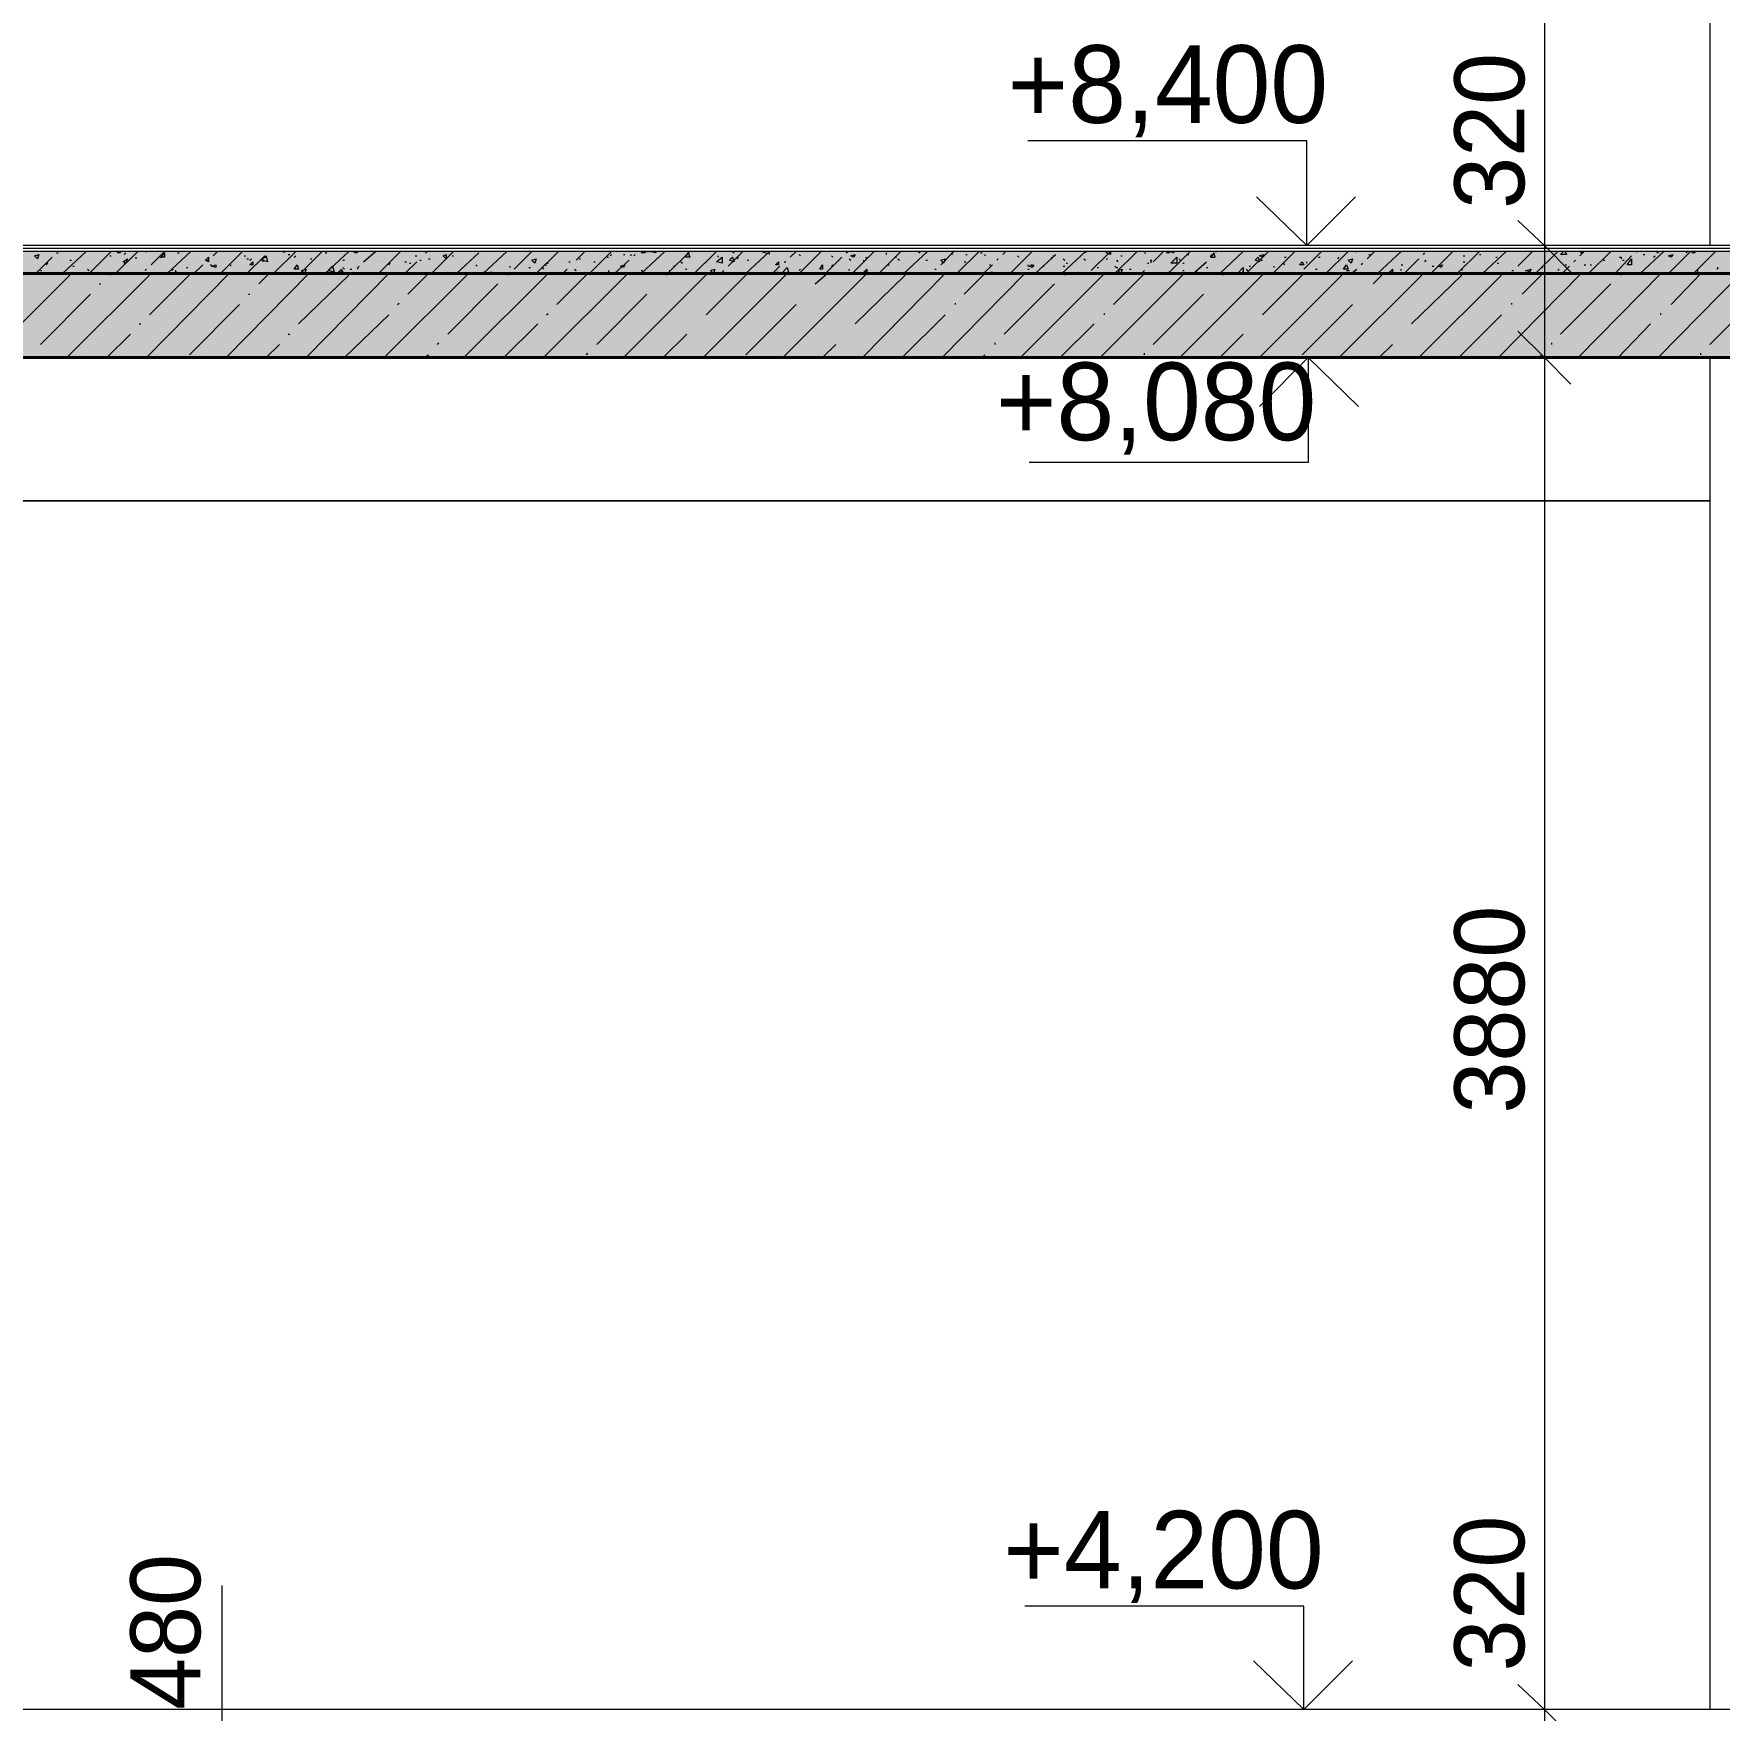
# Model space of a CAD drawing. Header units: millimetres. Extents: x -136833 to 49383, y -8033 to 344618.
# Drawn here: x -101153 to -96319, y 52855 to 57664 of the extents above; entities that cross this region are included whole.
import ezdxf

# ---------------------------------------------------------------- set-up
doc = ezdxf.new("R2010")
doc.units = ezdxf.units.MM
doc.layers.add('PDF _Геометрия', color=7, linetype='Continuous', true_color=0x1d1d1d)
doc.layers.add('PDF _Сплошная заливка', color=7, linetype='Continuous', true_color=0xffffff)
doc.layers.add('PDF _Текст', color=7, linetype='Continuous')

msp = doc.modelspace()

# ---------------------------------------------------------------- hatches: boundary and pattern name
at = {"layer": 'PDF _Сплошная заливка', "transparency": 33554559}
h = msp.add_hatch(color=256, dxfattribs=at)
h.paths.add_polyline_path([(-93497.20220924454, 56734.72517748085), (-93497.20220924454, 56975.80451280899), (-103546.2286097334, 56975.80451280899), (-103546.2286097334, 56734.72517748085)])
h.paths.add_polyline_path([(-9652.78780386399, 56734.72517748085), (-9652.78780386399, 56975.80451280899), (-22999.65702283529, 56975.80451280899), (-22999.65702283529, 56734.72517748085)])
h.paths.add_polyline_path([(-23351.00181990939, 56734.72517748085), (-23351.00181990939, 56975.80451280899), (-26352.24833949412, 56975.80451280899), (-26352.24833949412, 56734.72517748085)])
h.paths.add_polyline_path([(-26398.81210778105, 56734.72517748085), (-26398.81210778105, 56975.80451280899), (-44097.27712665802, 56975.80451280899), (-44097.27712665802, 56734.72517748085)])
h.paths.add_polyline_path([(-45350.26580056082, 56734.72517748085), (-45350.26580056082, 56975.80451280899), (-50899.8203663938, 56975.80451280899), (-50899.8203663938, 56734.72517748085)])

# ---------------------------------------------------------------- linework, layer by layer
at = {"layer": 'PDF _Геометрия', "color": 7, "lineweight": 9}
for points in [[(-96820.1620369935, 61293.74139975555), (-96820.1620369935, 60933.93046299292), (-96820.1620369935, 57056.43848564509), (-96820.1620369935, 56734.72517748085), (-96820.1620369935, 52857.23320013301), (-96820.1620369935, 52535.51989196878), (-96820.1620369935, 48653.79484477669), (-96820.1620369935, 48285.51776832552), (-96820.1620369935, 45136.11380419148)], [(-96244.4645381733, 60933.93046299292), (-96346.05821443569, 60933.93046299292), (-96346.05821443569, 57056.43848564509)], [(-96820.1620369935, 57500.91081929304), (-96820.1620369935, 57060.67155548935), (-96820.1620369935, 56895.58183156297)], [(-97150.34148484626, 57056.43848564509), (-97383.1603262809, 57056.43848564509), (-97501.68628192035, 57056.43848564509), (-97501.68628192035, 57356.98644458799), (-98301.73648248667, 57356.98644458799)], [(-93497.20220924454, 57047.97234595655), (-96045.51025549279, 57047.97234595655), (-103296.7588987208, 57047.97234595655)], [(-97349.29576752678, 57056.43848564509), (-97649.84372646967, 57056.43848564509)], [(-96714.33529088684, 57056.43848564509), (-96820.1620369935, 57056.43848564509), (-96938.68799263296, 57056.43848564509)], [(-93497.20220924454, 57039.50620626802), (-96045.51025549279, 57039.50620626802), (-103296.7588987208, 57039.50620626802)], [(-96346.05821443569, 56734.72517748085), (-103047.0077779091, 56734.72517748085), (-103047.0077779091, 56324.11740258704), (-96346.05821443569, 56324.11740258704), (-103047.0077779091, 56324.11740258704), (-103047.0077779091, 52857.23320013301), (-103047.0077779091, 56734.72517748085)], [(-96574.64398602606, 56734.72517748085), (-96862.49273543616, 56734.72517748085), (-97497.4532120761, 56734.72517748085), (-97497.4532120761, 56434.17721853795), (-98297.5034126424, 56434.17721853795)], [(-97345.0626976825, 56734.72517748085), (-97645.6106566254, 56734.72517748085)], [(-96714.33529088684, 56734.72517748085), (-96820.1620369935, 56734.72517748085), (-96938.68799263296, 56734.72517748085)], [(-95744.96229654989, 54453.10053142138), (-95744.96229654989, 55253.15073198769), (-95744.96229654989, 52857.23320013301), (-95546.00801386937, 52857.23320013301), (-95546.00801386937, 52776.80487309197), (-95744.96229654989, 52776.80487309197), (-95744.96229654989, 52857.23320013301), (-95744.96229654989, 56734.72517748085), (-96346.05821443569, 56734.72517748085), (-96346.05821443569, 52857.23320013301)], [(-96820.1620369935, 53305.93860362523), (-96820.1620369935, 52865.69933982155), (-96820.1620369935, 52696.3765460509)], [(-100612.992617456, 53212.81106705138), (-100612.992617456, 52755.63952387063), (-100612.992617456, 52535.51989196878)], [(-97184.2060436004, 52857.23320013301), (-97446.65637394489, 52857.23320013301), (-97510.15242160889, 52857.23320013301), (-97510.15242160889, 53153.54808923165), (-98310.2026221752, 53153.54808923165)], [(-100612.992617456, 52895.33082873141), (-100612.992617456, 52294.23491084562), (-100612.992617456, 51456.08708168091), (-100612.992617456, 49453.84504534301), (-100612.992617456, 48535.26888913722)], [(-97361.99497705957, 52857.23320013301), (-97658.3098661582, 52857.23320013301)], [(-96714.33529088684, 52857.23320013301), (-96820.1620369935, 52857.23320013301), (-96938.68799263296, 52857.23320013301)]]:
    msp.add_lwpolyline(points, dxfattribs=at)
at = {"layer": 'PDF _Геометрия', "color": 7, "lineweight": 40}
msp.add_lwpolyline([(-93497.20220924454, 56734.72517748085), (-93497.20220924454, 56976.01015860403), (-103296.7588987208, 56976.01015860403), (-103296.7588987208, 57653.30133368662), (-103546.5100195325, 57653.30133368662), (-103546.5100195325, 56976.01015860403), (-103546.5100195325, 56734.72517748085), (-103546.5100195325, 56154.79460881638), (-103296.7588987208, 56154.79460881638), (-103296.7588987208, 56734.72517748085), (-93746.95333005625, 56734.72517748085), (-93746.95333005625, 56324.11740258704), (-93497.20220924454, 56324.11740258704)], close=True, dxfattribs=at)
at = {"layer": 'PDF _Геометрия', "color": 7, "lineweight": 18}
for points in [[(-97361.99497705957, 57196.12979050587), (-97501.68628192035, 57056.43848564509), (-97645.6106566254, 57196.12979050587)], [(-96743.96677979671, 56980.24322844829), (-96820.1620369935, 57056.43848564509), (-96896.3572941903, 57128.40067299761)], [(-96743.96677979671, 56658.52992028406), (-96820.1620369935, 56734.72517748085), (-96896.3572941903, 56810.92043467765)], [(-97637.14451693688, 56595.03387262007), (-97497.4532120761, 56734.72517748085), (-97353.52883737104, 56595.03387262007)], [(-97370.4611167481, 52996.92450499381), (-97510.15242160889, 52857.23320013301), (-97654.07679631394, 52996.92450499381)], [(-96743.96677979671, 52781.03794293623), (-96820.1620369935, 52857.23320013301), (-96896.3572941903, 52929.19538748555)]]:
    msp.add_lwpolyline(points, dxfattribs=at)
at = {"layer": 'PDF _Геометрия', "color": 7, "lineweight": 9}
for points in [[(-103296.7588987208, 56976.01015860403), (-96045.51025549279, 56976.01015860403), (-96045.51025549279, 57039.50620626802), (-96045.51025549279, 57047.97234595655), (-96045.51025549279, 57056.43848564509), (-103296.7588987208, 57056.43848564509), (-103296.7588987208, 57047.97234595655), (-103296.7588987208, 57039.50620626802)], [(-103296.7588987208, 52776.80487309197), (-95546.00801386937, 52776.80487309197), (-95546.00801386937, 52840.30092075595), (-95546.00801386937, 52848.76706044449), (-95546.00801386937, 52857.23320013301), (-103296.7588987208, 52857.23320013301), (-103296.7588987208, 52848.76706044449), (-103296.7588987208, 52840.30092075595)]]:
    msp.add_lwpolyline(points, close=True, dxfattribs=at)
at = {"layer": 'PDF _Геометрия', "lineweight": 9}
for points in [[(-101137.893278145, 57031.04006657948), (-101142.1263479893, 57018.34085704669), (-101150.5924876778, 57026.80699673523)], [(-100883.909087489, 57018.34085704669), (-100888.1421573333, 57005.64164751389), (-100896.6082970219, 57009.87471735816)], [(-100778.0823413824, 57035.27313642376), (-100778.0823413824, 57022.57392689096), (-100786.5484810709, 57022.57392689096)], [(-100651.0902460544, 57022.57392689096), (-100651.0902460544, 57009.87471735816), (-100659.5563857429, 57014.10778720243)], [(-100629.9248968331, 57001.40857766962), (-100629.9248968331, 56992.94243798109), (-100642.6241063659, 56997.17550782536)], [(-100524.0981507264, 57009.87471735816), (-100524.0981507264, 57001.40857766962), (-100532.564290415, 57001.40857766962)], [(-100481.7674522838, 57009.87471735816), (-100498.6997316608, 57014.10778720243), (-100486.000522128, 57026.80699673523)], [(-100397.1060553984, 57001.40857766962), (-100392.8729855542, 56988.70936813683), (-100405.572195087, 56988.70936813683)], [(-100291.2793092918, 56980.24322844829), (-100308.2115886688, 56984.47629829256), (-100295.5123791361, 56997.17550782536)], [(-99969.56600112755, 57031.04006657948), (-99969.56600112755, 57018.34085704669), (-99978.03214081608, 57026.80699673523)], [(-99711.34874062732, 57018.34085704669), (-99715.58181047157, 57005.64164751389), (-99724.04795016011, 57014.10778720243)], [(-99457.36454997133, 57001.40857766962), (-99461.59761981561, 56992.94243798109), (-99470.06375950415, 56997.17550782536)], [(-99275.3425466679, 57035.27313642376), (-99271.10947682362, 57022.57392689096), (-99283.80868635642, 57022.57392689096)], [(-99177.98194024977, 57005.64164751389), (-99194.91421962684, 57009.87471735816), (-99177.98194024977, 57022.57392689096)], [(-99148.35045133991, 57022.57392689096), (-99144.11738149564, 57009.87471735816), (-99156.81659102844, 57014.10778720243)], [(-99017.12528616766, 57009.87471735816), (-99017.12528616766, 57001.40857766962), (-99025.5914258562, 57001.40857766962)], [(-98890.13319083967, 57001.40857766962), (-98890.13319083967, 56988.70936813683), (-98898.5993305282, 56988.70936813683)], [(-98797.00565426581, 57031.04006657948), (-98801.23872411008, 57022.57392689096), (-98809.7048637986, 57026.80699673523)], [(-98538.78839376557, 57018.34085704669), (-98543.02146360984, 57005.64164751389), (-98551.48760329837, 57014.10778720243)], [(-98284.80420310961, 57001.40857766962), (-98289.03727295386, 56992.94243798109), (-98297.5034126424, 56997.17550782536)], [(-97874.19642821577, 57005.64164751389), (-97891.12870759284, 57005.64164751389), (-97874.19642821577, 57022.57392689096)], [(-97641.37758678113, 57022.57392689096), (-97637.14451693688, 57009.87471735816), (-97649.84372646967, 57014.10778720243)], [(-97624.44530740408, 57031.04006657948), (-97628.67837724835, 57022.57392689096), (-97637.14451693688, 57026.80699673523)], [(-97514.38549145315, 57009.87471735816), (-97510.15242160889, 57001.40857766962), (-97522.85163114169, 57001.40857766962)], [(-97387.39339612518, 57001.40857766962), (-97383.1603262809, 56988.70936813683), (-97395.85953581371, 56988.70936813683)], [(-97370.4611167481, 57018.34085704669), (-97374.69418659237, 57005.64164751389), (-97383.1603262809, 57014.10778720243)], [(-97112.24385624786, 57001.40857766962), (-97116.47692609213, 56992.94243798109), (-97124.94306578067, 56997.17550782536)], [(-96570.41091618179, 57001.40857766962), (-96583.1101257146, 57001.40857766962), (-96570.41091618179, 57018.34085704669)], [(-96451.88496054235, 57031.04006657948), (-96456.1180303866, 57022.57392689096), (-96464.58417007513, 57026.80699673523)], [(-100371.7076363328, 56988.70936813683), (-100375.9407061771, 56976.01015860403), (-100384.4068458656, 56984.47629829256)], [(-100270.1139600704, 56988.70936813683), (-100265.8808902262, 56980.24322844829), (-100278.580099759, 56980.24322844829)], [(-100143.1218647425, 56980.24322844829), (-100143.1218647425, 56976.01015860403)], [(-99199.1472894711, 56988.70936813683), (-99203.38035931537, 56976.01015860403), (-99211.8464990039, 56984.47629829256)], [(-98987.49379725779, 56976.01015860403), (-99004.42607663485, 56980.24322844829), (-98991.72686710206, 56992.94243798109)], [(-98763.14109551167, 56988.70936813683), (-98763.14109551167, 56980.24322844829), (-98771.60723520021, 56980.24322844829)], [(-98030.82001245362, 56988.70936813683), (-98035.0530822979, 56976.01015860403), (-98043.51922198644, 56984.47629829256)], [(-97256.16823095293, 56988.70936813683), (-97256.16823095293, 56980.24322844829), (-97264.63437064145, 56980.24322844829)], [(-96858.2596655919, 56988.70936813683), (-96862.49273543616, 56980.24322844829), (-96870.95887512469, 56984.47629829256)]]:
    msp.add_lwpolyline(points, close=True, dxfattribs=at)
for points in [[(-101146.3594178336, 56976.01015860403), (-101099.7956495466, 57022.57392689096)], [(-101116.7279289237, 57001.40857766962), (-101112.4948590794, 57005.64164751389)], [(-101087.0964400138, 57035.27313642376), (-101082.8633701696, 57035.27313642376)], [(-101070.1641606368, 56976.01015860403), (-101002.4350431285, 57039.50620626802)], [(-101048.9988114154, 57014.10778720243), (-101044.7657415712, 57014.10778720243)], [(-101040.5326717269, 56997.17550782536), (-101036.2996018826, 56997.17550782536)], [(-100993.96890344, 56976.01015860403), (-100930.472855776, 57039.50620626802)], [(-100947.405135153, 57009.87471735816), (-100947.405135153, 57009.87471735816)], [(-100934.7059256202, 57026.80699673523), (-100930.472855776, 57026.80699673523)], [(-100917.7736462432, 56976.01015860403), (-100854.2775985792, 57039.50620626802)], [(-100905.0744367104, 57039.50620626802), (-100905.0744367104, 57035.27313642376), (-100913.5405763989, 57035.27313642376), (-100909.3075065546, 57039.50620626802)], [(-100892.3752271776, 57031.04006657948), (-100888.1421573333, 57035.27313642376)], [(-100892.3752271776, 57005.64164751389), (-100892.3752271776, 57001.40857766962)], [(-100858.5106684234, 57018.34085704669), (-100858.5106684234, 57022.57392689096)], [(-100833.1122493579, 57039.50620626802), (-100828.8791795136, 57039.50620626802)], [(-100816.1799699808, 57001.40857766962), (-100778.0823413824, 57039.50620626802)], [(-100790.7815509152, 57022.57392689096), (-100786.5484810709, 57022.57392689096)], [(-100765.3831318496, 56976.01015860403), (-100769.6162016939, 56976.01015860403), (-100701.8870841856, 57039.50620626802)], [(-100765.3831318496, 57035.27313642376), (-100765.3831318496, 57035.27313642376)], [(-100739.984712784, 57035.27313642376), (-100735.7516429397, 57035.27313642376)], [(-100693.4209444971, 56976.01015860403), (-100668.0225254315, 57001.40857766962)], [(-100684.9548048085, 57039.50620626802), (-100684.9548048085, 57039.50620626802)], [(-100672.2555952757, 57039.50620626802), (-100672.2555952757, 57039.50620626802)], [(-100672.2555952757, 57039.50620626802), (-100672.2555952757, 57039.50620626802)], [(-100655.3233158987, 57014.10778720243), (-100651.0902460544, 57014.10778720243)], [(-100646.8571762101, 57001.40857766962), (-100642.6241063659, 57001.40857766962)], [(-100642.6241063659, 57031.04006657948), (-100642.6241063659, 57031.04006657948)], [(-100642.6241063659, 57001.40857766962), (-100642.6241063659, 57001.40857766962)], [(-100638.3910365216, 57026.80699673523), (-100625.6918269888, 57039.50620626802)], [(-100617.2256873003, 56976.01015860403), (-100553.7296396363, 57039.50620626802)], [(-100587.5941983904, 56997.17550782536), (-100587.5941983904, 57001.40857766962)], [(-100549.496569792, 57026.80699673523), (-100545.2634999478, 57026.80699673523)], [(-100541.0304301035, 56976.01015860403), (-100490.2335919723, 57026.80699673523)], [(-100541.0304301035, 57018.34085704669), (-100536.7973602592, 57018.34085704669)], [(-100532.564290415, 57014.10778720243), (-100528.3312205707, 57018.34085704669)], [(-100494.4666618166, 57009.87471735816), (-100494.4666618166, 57014.10778720243)], [(-100490.2335919723, 57022.57392689096), (-100486.000522128, 57022.57392689096)], [(-100464.8351729067, 56976.01015860403), (-100401.3391252427, 57039.50620626802)], [(-100452.1359633739, 57022.57392689096), (-100452.1359633739, 57022.57392689096)], [(-100435.2036839968, 57039.50620626802), (-100435.2036839968, 57035.27313642376)], [(-100422.504474464, 57031.04006657948), (-100418.2714046198, 57031.04006657948)], [(-100405.572195087, 57022.57392689096), (-100401.3391252427, 57026.80699673523)], [(-100384.4068458656, 56980.24322844829), (-100325.1438680459, 57039.50620626802)], [(-100359.0084268001, 57018.34085704669), (-100354.7753569558, 57018.34085704669)], [(-100312.4446585131, 56976.01015860403), (-100316.6777283574, 56976.01015860403), (-100248.9486108491, 57039.50620626802)], [(-100316.6777283574, 57035.27313642376), (-100312.4446585131, 57035.27313642376)], [(-100265.8808902262, 57014.10778720243), (-100261.6478203819, 57014.10778720243)], [(-100236.2494013163, 57039.50620626802), (-100227.7832616278, 57035.27313642376), (-100223.5501917835, 57039.50620626802)], [(-100223.5501917835, 56988.70936813683), (-100223.5501917835, 56992.94243798109), (-100219.3171219393, 56997.17550782536)], [(-100206.6179124065, 57009.87471735816), (-100172.7533536523, 57039.50620626802)], [(-100168.5202838081, 57009.87471735816), (-100168.5202838081, 57009.87471735816)], [(-100164.2872139638, 56976.01015860403), (-100100.7911662998, 57039.50620626802)], [(-100160.0541441195, 57009.87471735816), (-100160.0541441195, 57009.87471735816)], [(-100134.6557250539, 57001.40857766962), (-100130.4226552097, 57005.64164751389)], [(-100130.4226552097, 57005.64164751389), (-100130.4226552097, 57005.64164751389)], [(-100088.091956767, 56976.01015860403), (-100054.2273980129, 57009.87471735816)], [(-100088.091956767, 57009.87471735816), (-100083.8588869227, 57009.87471735816)], [(-100075.3927472342, 57005.64164751389), (-100071.1596773899, 57005.64164751389)], [(-100058.4604678571, 57026.80699673523), (-100054.2273980129, 57026.80699673523)], [(-100045.7612583243, 57014.10778720243), (-100041.5281884801, 57014.10778720243)], [(-100041.5281884801, 57022.57392689096), (-100041.5281884801, 57022.57392689096)], [(-100028.8289789473, 57035.27313642376), (-100024.595909103, 57039.50620626802)], [(-100020.3628392587, 57018.34085704669), (-100016.1297694145, 57018.34085704669)], [(-100011.8966995702, 56976.01015860403), (-99948.40065190621, 57039.50620626802)], [(-99978.03214081608, 57001.40857766962), (-99978.03214081608, 57001.40857766962)], [(-99952.63372175049, 57026.80699673523), (-99948.40065190621, 57026.80699673523)], [(-99939.93451221769, 56976.01015860403), (-99876.43846455369, 57035.27313642376)], [(-99906.06995346356, 57035.27313642376), (-99906.06995346356, 57035.27313642376)], [(-99884.90460424223, 57001.40857766962), (-99880.67153439796, 56997.17550782536)], [(-99863.73925502089, 56976.01015860403), (-99796.01013751264, 57039.50620626802)], [(-99859.50618517664, 57039.50620626802), (-99859.50618517664, 57039.50620626802)], [(-99787.5439978241, 56997.17550782536), (-99787.5439978241, 56992.94243798109)], [(-99774.8447882913, 56988.70936813683), (-99724.04795016011, 57039.50620626802)], [(-99711.34874062732, 56976.01015860403), (-99647.85269296332, 57039.50620626802)], [(-99685.95032156172, 57001.40857766962), (-99681.71725171745, 57001.40857766962)], [(-99681.71725171745, 57005.64164751389), (-99677.48418187318, 57005.64164751389)], [(-99618.22120405347, 57009.87471735816), (-99613.98813420918, 57009.87471735816)], [(-99609.75506436493, 57001.40857766962), (-99609.75506436493, 57001.40857766962)], [(-99597.05585483211, 57014.10778720243), (-99571.65743576652, 57039.50620626802)], [(-99588.5897151436, 57018.34085704669), (-99584.35664529933, 57018.34085704669)], [(-99558.95822623372, 56976.01015860403), (-99495.46217856972, 57039.50620626802)], [(-99546.25901670093, 57009.87471735816), (-99542.02594685667, 57009.87471735816)], [(-99508.16138810254, 57022.57392689096), (-99503.92831825826, 57022.57392689096)], [(-99499.695248414, 57026.80699673523), (-99495.46217856972, 57031.04006657948)], [(-99486.9960388812, 56976.01015860403), (-99444.66534043854, 57014.10778720243)], [(-99461.59761981561, 57031.04006657948), (-99457.36454997133, 57031.04006657948)], [(-99440.43227059428, 57031.04006657948), (-99440.43227059428, 57026.80699673523)], [(-99431.96613090574, 57026.80699673523), (-99427.73306106147, 57031.04006657948)], [(-99410.8007816844, 56976.01015860403), (-99343.07166417615, 57039.50620626802)], [(-99402.33464199587, 57039.50620626802), (-99398.10157215162, 57035.27313642376), (-99410.8007816844, 57035.27313642376), (-99406.56771184015, 57039.50620626802)], [(-99393.86850230735, 57039.50620626802), (-99389.63543246308, 57039.50620626802)], [(-99368.47008324176, 57039.50620626802), (-99368.47008324176, 57035.27313642376), (-99385.40236261881, 57039.50620626802), (-99381.16929277455, 57039.50620626802)], [(-99338.83859433189, 56971.77708875976), (-99334.60552448762, 56976.01015860403), (-99271.10947682362, 57039.50620626802)], [(-99317.67324511055, 56997.17550782536), (-99313.4401752663, 56997.17550782536)], [(-99296.50789588923, 57009.87471735816), (-99292.27482604496, 57005.64164751389)], [(-99258.41026729083, 56976.01015860403), (-99194.91421962684, 57039.50620626802)], [(-99228.77877838096, 57005.64164751389), (-99224.5457085367, 57009.87471735816)], [(-99216.07956884816, 56997.17550782536), (-99216.07956884816, 56997.17550782536)], [(-99190.68114978257, 57026.80699673523), (-99190.68114978257, 57022.57392689096)], [(-99161.0496608727, 56997.17550782536), (-99118.71896243005, 57039.50620626802)], [(-99148.35045133991, 57039.50620626802), (-99144.11738149564, 57035.27313642376)], [(-99135.6512418071, 57018.34085704669), (-99131.41817196284, 57022.57392689096)], [(-99110.25282274152, 56976.01015860403), (-99042.52370523325, 57039.50620626802)], [(-99106.01975289725, 57014.10778720243), (-99101.78668305298, 57014.10778720243)], [(-99063.68905445459, 57039.50620626802), (-99055.22291476605, 57035.27313642376), (-99055.22291476605, 57039.50620626802)], [(-99059.45598461031, 57018.34085704669), (-99059.45598461031, 57018.34085704669)], [(-99050.98984492179, 57035.27313642376), (-99050.98984492179, 57031.04006657948)], [(-99042.52370523325, 57031.04006657948), (-99042.52370523325, 57035.27313642376)], [(-99034.05756554473, 56976.01015860403), (-99012.89221632338, 56997.17550782536)], [(-99000.19300679059, 57009.87471735816), (-98995.95993694632, 57009.87471735816)], [(-98991.72686710206, 57026.80699673523), (-98991.72686710206, 57026.80699673523)], [(-98983.26072741352, 57022.57392689096), (-98966.32844803645, 57039.50620626802)], [(-98957.86230834793, 56976.01015860403), (-98894.36626068394, 57039.50620626802)], [(-98957.86230834793, 57031.04006657948), (-98953.62923850366, 57026.80699673523)], [(-98915.53160990527, 56997.17550782536), (-98915.53160990527, 56997.17550782536)], [(-98881.66705115113, 56976.01015860403), (-98835.1032828642, 57022.57392689096)], [(-98864.73477177406, 57026.80699673523), (-98860.50170192981, 57022.57392689096)], [(-98864.73477177406, 56997.17550782536), (-98860.50170192981, 57001.40857766962)], [(-98822.40407333142, 57035.27313642376), (-98818.17100348714, 57039.50620626802)], [(-98813.93793364288, 57018.34085704669), (-98809.7048637986, 57014.10778720243)], [(-98805.47179395435, 56976.01015860403), (-98741.97574629035, 57039.50620626802)], [(-98771.60723520021, 57009.87471735816), (-98771.60723520021, 57014.10778720243)], [(-98767.37416535596, 57022.57392689096), (-98763.14109551167, 57018.34085704669)], [(-98729.27653675756, 56976.01015860403), (-98665.78048909357, 57039.50620626802)], [(-98708.11118753623, 57039.50620626802), (-98708.11118753623, 57039.50620626802)], [(-98708.11118753623, 57035.27313642376), (-98708.11118753623, 57031.04006657948)], [(-98703.87811769196, 57001.40857766962), (-98699.64504784769, 57001.40857766962)], [(-98682.71276847064, 57022.57392689096), (-98678.47969862635, 57022.57392689096)], [(-98674.2466287821, 57018.34085704669), (-98670.01355893782, 57014.10778720243)], [(-98657.31434940503, 56976.01015860403), (-98589.58523189677, 57039.50620626802)], [(-98657.31434940503, 57005.64164751389), (-98657.31434940503, 57005.64164751389)], [(-98614.98365096237, 57039.50620626802), (-98610.7505811181, 57035.27313642376)], [(-98593.81830174103, 57014.10778720243), (-98589.58523189677, 57014.10778720243)], [(-98589.58523189677, 57035.27313642376), (-98589.58523189677, 57035.27313642376)], [(-98576.88602236396, 57014.10778720243), (-98576.88602236396, 57014.10778720243)], [(-98551.48760329837, 57001.40857766962), (-98513.38997469998, 57039.50620626802)], [(-98521.8561143885, 57035.27313642376), (-98517.62304454425, 57031.04006657948)], [(-98504.92383501145, 56976.01015860403), (-98441.42778734746, 57039.50620626802)], [(-98483.75848579011, 57009.87471735816), (-98479.52541594586, 57009.87471735816)], [(-98479.52541594586, 57031.04006657948), (-98475.29234610157, 57031.04006657948)], [(-98437.19471750318, 57035.27313642376), (-98432.96164765893, 57035.27313642376)], [(-98428.72857781465, 56976.01015860403), (-98403.33015874906, 57001.40857766962)], [(-98424.4955079704, 57031.04006657948), (-98424.4955079704, 57026.80699673523)], [(-98411.79629843758, 57001.40857766962), (-98407.56322859332, 57001.40857766962)], [(-98390.63094921625, 57014.10778720243), (-98386.397879372, 57018.34085704669)], [(-98386.397879372, 57005.64164751389), (-98386.397879372, 57005.64164751389)], [(-98373.69866983918, 57031.04006657948), (-98365.23253015066, 57039.50620626802)], [(-98352.53332061786, 56976.01015860403), (-98289.03727295386, 57039.50620626802)], [(-98331.36797139654, 57026.80699673523), (-98327.13490155226, 57022.57392689096)], [(-98318.66876186372, 57014.10778720243), (-98318.66876186372, 57014.10778720243)], [(-98301.73648248667, 57001.40857766962), (-98301.73648248667, 56997.17550782536)], [(-98293.27034279813, 57001.40857766962), (-98289.03727295386, 57001.40857766962)], [(-98280.57113326533, 56976.01015860403), (-98221.30815544561, 57031.04006657948)], [(-98259.40578404401, 56997.17550782536), (-98255.17271419974, 56997.17550782536)], [(-98234.0073649784, 57022.57392689096), (-98234.0073649784, 57018.34085704669)], [(-98229.77429513415, 57026.80699673523), (-98225.54122528987, 57026.80699673523)], [(-98204.37587606855, 56976.01015860403), (-98136.6467585603, 57039.50620626802), (-98136.6467585603, 57035.27313642376)], [(-98200.14280622428, 57018.34085704669), (-98195.90973638001, 57014.10778720243)], [(-98200.14280622428, 56997.17550782536), (-98195.90973638001, 56997.17550782536)], [(-98191.67666653576, 57005.64164751389), (-98187.44359669148, 57005.64164751389)], [(-98140.87982840455, 57018.34085704669), (-98136.6467585603, 57014.10778720243)], [(-98119.71447918323, 56984.47629829256), (-98064.68457120776, 57039.50620626802), (-98064.68457120776, 57031.04006657948), (-98077.38378074055, 57035.27313642376), (-98073.1507108963, 57039.50620626802)], [(-98094.31606011762, 57035.27313642376), (-98094.31606011762, 57035.27313642376)], [(-98077.38378074055, 57018.34085704669), (-98073.1507108963, 57018.34085704669)], [(-98051.98536167496, 56976.01015860403), (-97988.48931401098, 57039.50620626802)], [(-98051.98536167496, 56997.17550782536), (-98047.7522918307, 56992.94243798109), (-98043.51922198644, 56992.94243798109)], [(-98047.7522918307, 57014.10778720243), (-98043.51922198644, 57009.87471735816)], [(-98035.0530822979, 57026.80699673523), (-98030.82001245362, 57026.80699673523)], [(-97967.32396478964, 57035.27313642376), (-97963.09089494537, 57035.27313642376)], [(-97958.8578251011, 57005.64164751389), (-97954.62475525684, 57005.64164751389)], [(-97954.62475525684, 56997.17550782536), (-97954.62475525684, 56997.17550782536)], [(-97950.39168541257, 57014.10778720243), (-97946.1586155683, 57014.10778720243)], [(-97950.39168541257, 57009.87471735816), (-97946.1586155683, 57009.87471735816)], [(-97941.92554572405, 57009.87471735816), (-97912.29405681418, 57039.50620626802)], [(-97895.36177743711, 57039.50620626802), (-97895.36177743711, 57035.27313642376), (-97903.82791712564, 57035.27313642376), (-97899.59484728138, 57039.50620626802)], [(-97899.59484728138, 56976.01015860403), (-97836.09879961738, 57039.50620626802)], [(-97891.12870759284, 57039.50620626802), (-97882.6625679043, 57035.27313642376), (-97882.6625679043, 57039.50620626802)], [(-97865.73028852725, 57014.10778720243), (-97865.73028852725, 57018.34085704669)], [(-97857.26414883872, 57005.64164751389), (-97853.03107899445, 57005.64164751389)], [(-97844.56493930591, 57031.04006657948), (-97840.33186946166, 57031.04006657948)], [(-97827.63265992884, 56976.01015860403), (-97789.53503133045, 57009.87471735816)], [(-97776.83582179766, 57022.57392689096), (-97764.13661226486, 57022.57392689096), (-97768.36968210913, 57035.27313642376), (-97776.83582179766, 57022.57392689096), (-97776.83582179766, 57026.80699673523), (-97772.6027519534, 57031.04006657948)], [(-97764.13661226486, 57039.50620626802), (-97759.9035424206, 57039.50620626802)], [(-97759.9035424206, 57001.40857766962), (-97759.9035424206, 57001.40857766962)], [(-97751.43740273206, 56976.01015860403), (-97683.70828522381, 57039.50620626802)], [(-97675.24214553527, 56976.01015860403), (-97611.74609787128, 57039.50620626802)], [(-97675.24214553527, 57009.87471735816), (-97675.24214553527, 57009.87471735816)], [(-97666.77600584674, 56997.17550782536), (-97662.54293600247, 56997.17550782536)], [(-97632.9114470926, 57014.10778720243), (-97628.67837724835, 57014.10778720243)], [(-97599.04688833849, 56976.01015860403), (-97535.55084067449, 57039.50620626802)], [(-97594.8138184942, 56992.94243798109), (-97594.8138184942, 56997.17550782536)], [(-97569.41539942862, 57005.64164751389), (-97565.18232958435, 57001.40857766962)], [(-97565.18232958435, 57022.57392689096), (-97560.94925974008, 57022.57392689096)], [(-97510.15242160889, 56988.70936813683), (-97459.35558347769, 57039.50620626802)], [(-97501.68628192035, 57005.64164751389), (-97501.68628192035, 57009.87471735816)], [(-97467.82172316623, 57022.57392689096), (-97463.58865332196, 57022.57392689096)], [(-97450.88944378917, 57039.50620626802), (-97450.88944378917, 57039.50620626802)], [(-97446.65637394489, 56976.01015860403), (-97383.1603262809, 57039.50620626802)], [(-97412.79181519077, 57018.34085704669), (-97408.5587453465, 57022.57392689096)], [(-97361.99497705957, 57039.50620626802), (-97357.76190721532, 57039.50620626802)], [(-97345.0626976825, 57001.40857766962), (-97340.82962783825, 57005.64164751389)], [(-97328.13041830545, 57018.34085704669), (-97306.96506908411, 57039.50620626802)], [(-97323.89734846118, 57031.04006657948), (-97319.66427861691, 57031.04006657948)], [(-97298.49892939557, 56976.01015860403), (-97230.76981188732, 57039.50620626802)], [(-97273.10051032998, 56997.17550782536), (-97273.10051032998, 56997.17550782536)], [(-97230.76981188732, 57001.40857766962), (-97226.53674204304, 57001.40857766962)], [(-97222.30367219879, 56976.01015860403), (-97179.97297375613, 57018.34085704669)], [(-97167.27376422333, 57031.04006657948), (-97163.04069437906, 57035.27313642376)], [(-97163.04069437906, 57009.87471735816), (-97158.80762453479, 57014.10778720243)], [(-97146.108415002, 56976.01015860403), (-97082.612367338, 57039.50620626802)], [(-97141.87534515772, 56997.17550782536), (-97137.64227531347, 56997.17550782536)], [(-97069.9131578052, 56976.01015860403), (-97006.41711014122, 57039.50620626802)], [(-97052.98087842815, 57026.80699673523), (-97048.74780858387, 57026.80699673523)], [(-97052.98087842815, 57009.87471735816), (-97048.74780858387, 57009.87471735816)], [(-97006.41711014122, 57031.04006657948), (-97002.18404029694, 57031.04006657948)], [(-96997.95097045269, 56976.01015860403), (-96930.22185294442, 57039.50620626802)], [(-96959.85334185428, 57022.57392689096), (-96955.62027201001, 57022.57392689096)], [(-96955.62027201001, 57005.64164751389), (-96951.38720216576, 57005.64164751389)], [(-96896.3572941903, 56997.17550782536), (-96854.02659574762, 57039.50620626802)], [(-96866.72580528042, 57035.27313642376), (-96866.72580528042, 57035.27313642376)], [(-96849.79352590337, 57022.57392689096), (-96849.79352590337, 57022.57392689096)], [(-96845.56045605909, 56976.01015860403), (-96782.0644083951, 57039.50620626802)], [(-96760.89905917377, 57039.50620626802), (-96756.66598932951, 57031.04006657948), (-96773.59826870657, 57031.04006657948), (-96765.13212901805, 57039.50620626802)], [(-96769.3651988623, 56976.01015860403), (-96748.19984964098, 56997.17550782536)], [(-96760.89905917377, 57001.40857766962), (-96756.66598932951, 57001.40857766962)], [(-96743.96677979671, 57039.50620626802), (-96743.96677979671, 57039.50620626802)], [(-96735.50064010818, 57009.87471735816), (-96731.26757026391, 57014.10778720243)], [(-96718.56836073111, 57026.80699673523), (-96705.8691511983, 57039.50620626802)], [(-96718.56836073111, 57039.50620626802), (-96714.33529088684, 57035.27313642376), (-96710.10222104259, 57039.50620626802)], [(-96705.8691511983, 57001.40857766962), (-96701.63608135405, 57001.40857766962)], [(-96693.16994166552, 56976.01015860403), (-96629.67389400152, 57039.50620626802)], [(-96688.93687182125, 57001.40857766962), (-96684.70380197698, 57001.40857766962)], [(-96650.83924322284, 57014.10778720243), (-96646.60617337859, 57014.10778720243)], [(-96616.97468446872, 56976.01015860403), (-96570.41091618179, 57026.80699673523)], [(-96604.27547493592, 57022.57392689096), (-96600.04240509166, 57022.57392689096), (-96600.04240509166, 57018.34085704669)], [(-96595.8093352474, 57014.10778720243), (-96591.57626540313, 57014.10778720243)], [(-96557.71170664899, 57039.50620626802), (-96553.47863680474, 57039.50620626802)], [(-96545.0124971162, 56976.01015860403), (-96477.28337960794, 57039.50620626802)], [(-96536.54635742767, 57031.04006657948), (-96532.3132875834, 57031.04006657948)], [(-96506.91486851781, 57022.57392689096), (-96502.68179867353, 57026.80699673523)], [(-96498.44872882927, 57039.50620626802), (-96494.215658985, 57035.27313642376)], [(-96494.215658985, 57039.50620626802), (-96489.98258914074, 57039.50620626802)], [(-96464.58417007513, 56976.01015860403), (-96401.08812241114, 57039.50620626802)], [(-96413.78733194395, 57035.27313642376), (-96409.55426209967, 57039.50620626802)], [(-96388.38891287835, 57039.50620626802), (-96388.38891287835, 57035.27313642376), (-96396.85505256688, 57035.27313642376), (-96392.62198272262, 57039.50620626802)], [(-96396.85505256688, 57035.27313642376), (-96396.85505256688, 57035.27313642376)], [(-96379.92277318981, 56976.01015860403), (-96379.92277318981, 56988.70936813683), (-96392.62198272262, 56976.01015860403), (-96329.12593505862, 57039.50620626802)], [(-101286.0507226943, 56734.72517748085), (-101044.7657415712, 56976.01015860403)], [(-101133.6602083007, 56984.47629829256), (-101129.4271384565, 56984.47629829256)], [(-101057.464951104, 56734.72517748085), (-100816.1799699808, 56976.01015860403)], [(-100998.2019732842, 56988.70936813683), (-100993.96890344, 56984.47629829256)], [(-100934.7059256202, 56971.77708875976), (-100930.472855776, 56976.01015860403)], [(-100833.1122493579, 56984.47629829256), (-100828.8791795136, 56988.70936813683)], [(-100828.8791795136, 56734.72517748085), (-100591.8272682347, 56976.01015860403)], [(-100820.4130398251, 56857.48420296457), (-100701.8870841856, 56976.01015860403)], [(-100756.9169921611, 56984.47629829256), (-100752.6839223168, 56988.70936813683)], [(-100748.4508524725, 56984.47629829256), (-100744.2177826283, 56980.24322844829)], [(-100714.5862937184, 56992.94243798109), (-100710.3532238741, 56992.94243798109)], [(-100676.48866512, 56988.70936813683), (-100676.48866512, 56988.70936813683)], [(-100600.2934079232, 56734.72517748085), (-100363.2414966443, 56976.01015860403)], [(-100507.1658713494, 56946.37866969417), (-100477.5343824395, 56976.01015860403)], [(-100392.8729855542, 56832.08578389898), (-100248.9486108491, 56971.77708875976)], [(-100371.7076363328, 56734.72517748085), (-100134.6557250539, 56976.01015860403)], [(-100367.4745664886, 56976.01015860403), (-100367.4745664886, 56976.01015860403)], [(-100354.7753569558, 56976.01015860403), (-100354.7753569558, 56976.01015860403)], [(-100312.4446585131, 56980.24322844829), (-100308.2115886688, 56980.24322844829)], [(-100265.8808902262, 56992.94243798109), (-100261.6478203819, 56988.70936813683)], [(-100244.7155410048, 56988.70936813683), (-100240.4824711606, 56988.70936813683)], [(-100240.4824711606, 56976.01015860403), (-100236.2494013163, 56980.24322844829)], [(-100147.3549345867, 56734.72517748085), (-99906.06995346356, 56976.01015860403)], [(-100079.6258170785, 56916.7471807843), (-100020.3628392587, 56976.01015860403)], [(-99918.76916299635, 56734.72517748085), (-99677.48418187318, 56976.01015860403)], [(-99863.73925502089, 56980.24322844829), (-99859.50618517664, 56980.24322844829)], [(-99842.57390579957, 56980.24322844829), (-99838.34083595529, 56980.24322844829)], [(-99791.77706766837, 56971.77708875976), (-99791.77706766837, 56976.01015860403)], [(-99787.5439978241, 56976.01015860403), (-99787.5439978241, 56976.01015860403)], [(-99770.61171844703, 56992.94243798109), (-99770.61171844703, 56992.94243798109)], [(-99753.67943906997, 56976.01015860403), (-99753.67943906997, 56976.01015860403)], [(-99732.51408984864, 56992.94243798109), (-99728.28102000438, 56992.94243798109)], [(-99694.41646125025, 56992.94243798109), (-99690.18339140598, 56988.70936813683)], [(-99690.18339140598, 56734.72517748085), (-99448.89841028281, 56976.01015860403)], [(-99652.08576280758, 56887.11569187444), (-99563.191296078, 56976.01015860403)], [(-99647.85269296332, 56992.94243798109), (-99647.85269296332, 56992.94243798109)], [(-99635.15348343052, 56976.01015860403), (-99622.45427389772, 56988.70936813683)], [(-99601.2889246764, 56988.70936813683), (-99597.05585483211, 56984.47629829256)], [(-99503.92831825826, 56984.47629829256), (-99503.92831825826, 56980.24322844829)], [(-99461.59761981561, 56734.72517748085), (-99220.31263869244, 56976.01015860403)], [(-99410.8007816844, 56984.47629829256), (-99406.56771184015, 56984.47629829256)], [(-99410.8007816844, 56980.24322844829), (-99406.56771184015, 56976.01015860403)], [(-99398.10157215162, 56988.70936813683), (-99398.10157215162, 56988.70936813683)], [(-99330.37245464335, 56984.47629829256), (-99326.13938479908, 56984.47629829256)], [(-99313.4401752663, 56976.01015860403), (-99313.4401752663, 56976.01015860403)], [(-99283.80868635642, 56988.70936813683), (-99279.57561651216, 56988.70936813683)], [(-99233.01184822523, 56734.72517748085), (-98991.72686710206, 56976.01015860403)], [(-99224.5457085367, 56857.48420296457), (-99106.01975289725, 56976.01015860403)], [(-99177.98194024977, 56980.24322844829), (-99173.74887040551, 56984.47629829256)], [(-99042.52370523325, 56976.01015860403), (-99042.52370523325, 56976.01015860403)], [(-99021.35835601192, 56980.24322844829), (-99017.12528616766, 56980.24322844829)], [(-99004.42607663485, 56734.72517748085), (-98763.14109551167, 56976.01015860403)], [(-98957.86230834793, 56984.47629829256), (-98953.62923850366, 56988.70936813683)], [(-98911.29854006099, 56946.37866969417), (-98877.43398130688, 56976.01015860403)], [(-98881.66705115113, 56976.01015860403), (-98881.66705115113, 56976.01015860403)], [(-98813.93793364288, 56984.47629829256), (-98813.93793364288, 56988.70936813683)], [(-98797.00565426581, 56832.08578389898), (-98653.08127956076, 56971.77708875976)], [(-98775.84030504449, 56734.72517748085), (-98538.78839376557, 56976.01015860403)], [(-98640.38207002796, 56976.01015860403), (-98636.1490001837, 56980.24322844829), (-98636.1490001837, 56976.01015860403)], [(-98593.81830174103, 56976.01015860403), (-98589.58523189677, 56976.01015860403)], [(-98581.11909220825, 56976.01015860403), (-98581.11909220825, 56976.01015860403)], [(-98568.41988267543, 56988.70936813683), (-98564.18681283118, 56988.70936813683)], [(-98547.2545334541, 56734.72517748085), (-98310.2026221752, 56976.01015860403)], [(-98500.69076516718, 56988.70936813683), (-98500.69076516718, 56988.70936813683)], [(-98483.75848579011, 56916.7471807843), (-98424.4955079704, 56976.01015860403)], [(-98416.02936828186, 56976.01015860403), (-98411.79629843758, 56976.01015860403)], [(-98407.56322859332, 56980.24322844829), (-98403.33015874906, 56980.24322844829)], [(-98322.901831708, 56734.72517748085), (-98081.61685058483, 56976.01015860403)], [(-98301.73648248667, 56988.70936813683), (-98297.5034126424, 56988.70936813683)], [(-98195.90973638001, 56971.77708875976), (-98195.90973638001, 56976.01015860403)], [(-98157.81210778162, 56980.24322844829), (-98153.57903793735, 56976.01015860403)], [(-98140.87982840455, 56976.01015860403), (-98136.6467585603, 56980.24322844829)], [(-98102.78219980616, 56992.94243798109), (-98098.5491299619, 56992.94243798109)], [(-98094.31606011762, 56734.72517748085), (-97853.03107899445, 56976.01015860403)], [(-98056.21843151923, 56887.11569187444), (-97967.32396478964, 56976.01015860403)], [(-98009.6546632323, 56988.70936813683), (-98005.42159338803, 56988.70936813683)], [(-97975.79010447816, 56976.01015860403), (-97967.32396478964, 56984.47629829256)], [(-97912.29405681418, 56984.47629829256), (-97912.29405681418, 56984.47629829256)], [(-97899.59484728138, 56980.24322844829), (-97895.36177743711, 56980.24322844829)], [(-97865.73028852725, 56734.72517748085), (-97624.44530740408, 56976.01015860403)], [(-97857.26414883872, 56984.47629829256), (-97853.03107899445, 56984.47629829256)], [(-97819.16652024031, 56980.24322844829), (-97814.93345039606, 56980.24322844829)], [(-97789.53503133045, 56992.94243798109), (-97785.3019614862, 56992.94243798109)], [(-97742.97126304352, 56971.77708875976), (-97738.73819319927, 56976.01015860403)], [(-97721.8059138222, 56976.01015860403), (-97721.8059138222, 56976.01015860403)], [(-97687.94135506806, 56976.01015860403), (-97700.64056460088, 56976.01015860403), (-97683.70828522381, 56992.94243798109), (-97683.70828522381, 56976.01015860403)], [(-97683.70828522381, 56980.24322844829), (-97683.70828522381, 56984.47629829256)], [(-97675.24214553527, 56988.70936813683), (-97671.009075691, 56984.47629829256)], [(-97637.14451693688, 56734.72517748085), (-97395.85953581371, 56976.01015860403)], [(-97628.67837724835, 56857.48420296457), (-97510.15242160889, 56976.01015860403)], [(-97569.41539942862, 56992.94243798109), (-97569.41539942862, 56992.94243798109)], [(-97522.85163114169, 56976.01015860403), (-97522.85163114169, 56976.01015860403)], [(-97476.28786285475, 56988.70936813683), (-97472.0547930105, 56988.70936813683)], [(-97408.5587453465, 56734.72517748085), (-97167.27376422333, 56976.01015860403)], [(-97387.39339612518, 56984.47629829256), (-97383.1603262809, 56984.47629829256), (-97378.92725643664, 56984.47629829256)], [(-97374.69418659237, 56976.01015860403), (-97357.76190721532, 56988.70936813683)], [(-97311.19813892838, 56946.37866969417), (-97281.56665001852, 56976.01015860403)], [(-97285.79971986279, 56980.24322844829), (-97285.79971986279, 56980.24322844829)], [(-97230.76981188732, 56984.47629829256), (-97230.76981188732, 56988.70936813683)], [(-97201.13832297747, 56832.08578389898), (-97057.2139482724, 56971.77708875976)], [(-97192.67218328893, 56976.01015860403), (-97188.43911344465, 56976.01015860403)], [(-97179.97297375613, 56734.72517748085), (-96938.68799263296, 56976.01015860403)], [(-97133.40920546919, 56976.01015860403), (-97129.17613562493, 56980.24322844829), (-97129.17613562493, 56976.01015860403)], [(-97057.2139482724, 56988.70936813683), (-97057.2139482724, 56984.47629829256)], [(-96951.38720216576, 56734.72517748085), (-96714.33529088684, 56976.01015860403)], [(-96913.28957356737, 56984.47629829256), (-96909.05650372308, 56984.47629829256)], [(-96883.65808465748, 56916.7471807843), (-96824.39510683776, 56976.01015860403)], [(-96875.19194496896, 56984.47629829256), (-96870.95887512469, 56984.47629829256)], [(-96870.95887512469, 56976.01015860403), (-96866.72580528042, 56976.01015860403)], [(-96828.62817668203, 56992.94243798109), (-96824.39510683776, 56992.94243798109)], [(-96807.4628274607, 56984.47629829256), (-96807.4628274607, 56984.47629829256)], [(-96782.0644083951, 56984.47629829256), (-96777.83133855084, 56988.70936813683)], [(-96722.80143057537, 56734.72517748085), (-96485.74951929647, 56976.01015860403)], [(-96600.04240509166, 56971.77708875976), (-96600.04240509166, 56976.01015860403)], [(-96494.215658985, 56734.72517748085), (-96257.1637477061, 56976.01015860403)], [(-96473.05030976367, 56976.01015860403), (-96468.8172399194, 56976.01015860403)], [(-96456.1180303866, 56887.11569187444), (-96371.45663350128, 56976.01015860403)], [(-96430.71961132101, 56976.01015860403), (-96426.48654147674, 56976.01015860403)], [(-96426.48654147674, 56980.24322844829), (-96426.48654147674, 56980.24322844829)], [(-96418.0204017882, 56976.01015860403), (-96413.78733194395, 56980.24322844829)], [(-96358.75742396849, 56988.70936813683), (-96358.75742396849, 56988.70936813683)], [(-96324.89286521435, 56988.70936813683), (-96320.6597953701, 56992.94243798109)], [(-96324.89286521435, 56992.94243798109), (-96324.89286521435, 56992.94243798109)], [(-101133.6602083007, 56772.82280607925), (-100989.7358335957, 56916.7471807843)], [(-100964.3374145301, 56946.37866969417), (-100960.1043446858, 56946.37866969417)], [(-100536.7973602592, 56916.7471807843), (-100532.564290415, 56916.7471807843)], [(-99965.33293128328, 56802.45429498911), (-99821.40855657823, 56946.37866969417)], [(-99537.7928770124, 56772.82280607925), (-99393.86850230735, 56916.7471807843)], [(-99364.23701339748, 56946.37866969417), (-99364.23701339748, 56946.37866969417)], [(-98936.6969591266, 56916.7471807843), (-98936.6969591266, 56916.7471807843)], [(-98369.46559999493, 56802.45429498911), (-98225.54122528987, 56946.37866969417)], [(-97941.92554572405, 56772.82280607925), (-97798.00117101899, 56916.7471807843)], [(-97768.36968210913, 56946.37866969417), (-97768.36968210913, 56946.37866969417)], [(-97340.82962783825, 56916.7471807843), (-97340.82962783825, 56916.7471807843)], [(-96773.59826870657, 56802.45429498911), (-96629.67389400152, 56946.37866969417)], [(-96346.05821443569, 56772.82280607925), (-96202.13383973064, 56916.7471807843)], [(-100706.1201540299, 56743.19131716939), (-100562.1957793248, 56887.11569187444)], [(-100261.6478203819, 56734.72517748085), (-100134.6557250539, 56857.48420296457)], [(-100109.2573059883, 56887.11569187444), (-100105.0242361441, 56891.34876171871)], [(-99681.71725171745, 56857.48420296457), (-99677.48418187318, 56861.71727280884)], [(-99110.25282274152, 56743.19131716939), (-98966.32844803645, 56887.11569187444)], [(-98661.54741924928, 56734.72517748085), (-98538.78839376557, 56857.48420296457)], [(-98509.15690485571, 56887.11569187444), (-98509.15690485571, 56891.34876171871)], [(-98081.61685058483, 56857.48420296457), (-98081.61685058483, 56861.71727280884)], [(-97514.38549145315, 56743.19131716939), (-97370.4611167481, 56887.11569187444)], [(-97065.68008796094, 56734.72517748085), (-96942.92106247722, 56857.48420296457)], [(-96913.28957356737, 56887.11569187444), (-96913.28957356737, 56891.34876171871)], [(-96485.74951929647, 56857.48420296457), (-96485.74951929647, 56861.71727280884)], [(-100943.1720653088, 56734.72517748085), (-100875.4429478005, 56802.45429498911)], [(-100850.0445287349, 56832.08578389898), (-100845.8114588906, 56832.08578389898)], [(-100422.504474464, 56802.45429498911), (-100418.2714046198, 56802.45429498911)], [(-99804.47627720117, 56734.72517748085), (-99707.11567078304, 56832.08578389898)], [(-99347.30473402042, 56734.72517748085), (-99279.57561651216, 56802.45429498911)], [(-99249.9441276023, 56832.08578389898), (-99249.9441276023, 56832.08578389898)], [(-98822.40407333142, 56802.45429498911), (-98822.40407333142, 56802.45429498911)], [(-98208.60894591281, 56734.72517748085), (-98111.24833949469, 56832.08578389898)], [(-97751.43740273206, 56734.72517748085), (-97683.70828522381, 56802.45429498911)], [(-97654.07679631394, 56832.08578389898), (-97654.07679631394, 56832.08578389898)], [(-97226.53674204304, 56802.45429498911), (-97226.53674204304, 56802.45429498911)], [(-96608.5085447802, 56734.72517748085), (-96515.38100820634, 56832.08578389898)], [(-100486.000522128, 56734.72517748085), (-100447.9028935296, 56772.82280607925)], [(-99994.96442019314, 56772.82280607925), (-99990.73135034888, 56777.05587592351)], [(-98890.13319083967, 56734.72517748085), (-98852.03556224128, 56772.82280607925)], [(-98394.86401906052, 56772.82280607925), (-98394.86401906052, 56777.05587592351)], [(-97294.26585955132, 56734.72517748085), (-97256.16823095293, 56772.82280607925)], [(-96798.99668777216, 56772.82280607925), (-96798.99668777216, 56777.05587592351)], [(-100033.0620487915, 56734.72517748085), (-100020.3628392587, 56743.19131716939)], [(-99567.42436592226, 56743.19131716939), (-99563.191296078, 56747.42438701366)], [(-98432.96164765893, 56734.72517748085), (-98424.4955079704, 56743.19131716939)], [(-97967.32396478964, 56743.19131716939), (-97967.32396478964, 56747.42438701366)], [(-96837.09431637057, 56734.72517748085), (-96828.62817668203, 56743.19131716939)], [(-96371.45663350128, 56743.19131716939), (-96371.45663350128, 56747.42438701366)]]:
    msp.add_lwpolyline(points, dxfattribs=at)
at = {"layer": 'PDF _Сплошная заливка', "lineweight": 5, "transparency": 33554559}
msp.add_solid([(-103296.7588987208, 57039.50620626802), (-103296.7588987208, 56976.01015860403), (-96045.51025549279, 57039.50620626802), (-96045.51025549279, 56976.01015860403)], dxfattribs=at)

# ---------------------------------------------------------------- texts
at = {"layer": 'PDF _Текст', "char_height": 222.6982147375235, "attachment_point": 4, "style": ''}
for s, insert in [('+8,400', (-98359.59561415255, 57498.74260905236)), ('+8,080', (-98393.46232604494, 56588.59598918448)), ('+4,200', (-98372.29697682362, 53295.13415577248))]:
    msp.add_mtext(s, dxfattribs=dict(at, insert=insert))
at = {"layer": 'PDF _Текст', "char_height": 200.4231529793928, "attachment_point": 4, "rotation": 90, "style": ''}
for s, insert in [('320', (-96976.5886090794, 57161.50086766491)), ('3880', (-96976.5886090794, 54566.52139621609)), ('320', (-96976.5886090794, 52966.35640093528)), ('480', (-100773.7997493579, 52856.29873812264))]:
    msp.add_mtext(s, dxfattribs=dict(at, insert=insert))

doc.saveas('drawing.dxf')
